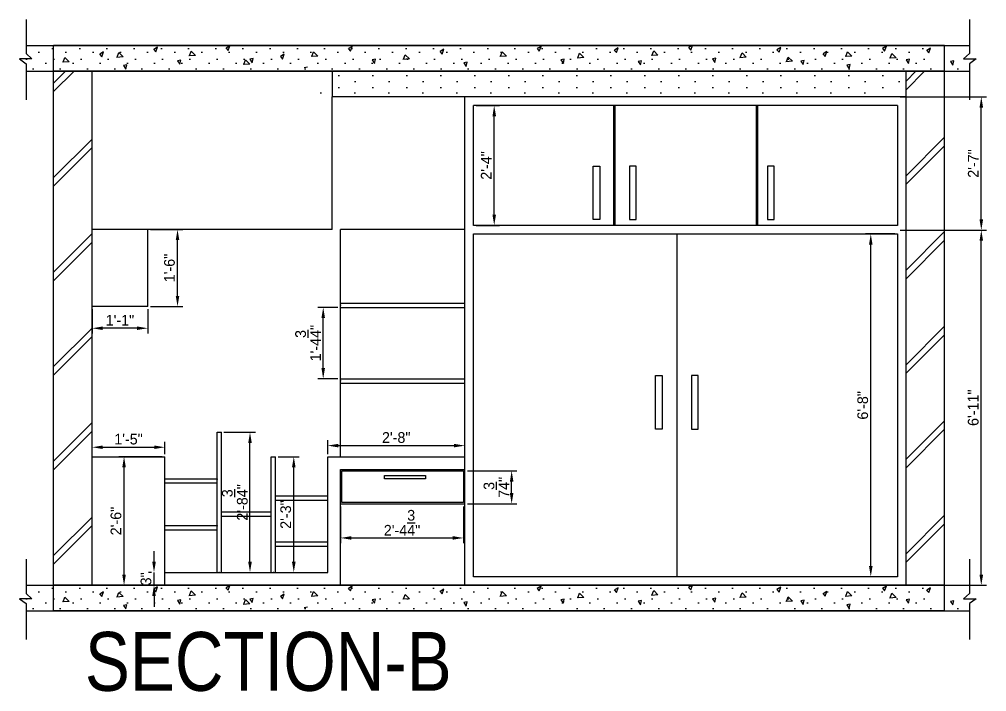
# Model space of a CAD drawing. Header units: millimetres. Extents: x 2862 to 4438, y 133 to 1198.
# Drawn here: x 3413.5 to 3639.3, y 539.7 to 696.6 of the extents above; entities that cross this region are included whole.
import ezdxf

# ---------------------------------------------------------------- set-up
doc = ezdxf.new("R2010")
doc.units = ezdxf.units.MM
doc.layers.add('TXT', color=7, linetype='Continuous', lineweight=25)
doc.styles.add('stylus BT', font='swissc.ttf')
doc.dimstyles.new('ISO-25', dxfattribs={"dimtxt": 2.5, "dimasz": 2.5, "dimexe": 1.25, "dimexo": 0.625, "dimtad": 1, "dimlunit": 4, "dimtxsty": 'Standard', "dimcen": 2.5, "dimadec": 0, "dimazin": 0, "dimtfac": 1, "dimtmove": 0, "dimatfit": 3, "dimfxl": 1, "dimarcsym": 0})
pattern_1 = [(0, (1105.3414, 329.4964), (3.175, 6.35), [0, -6.35])]
pattern_2 = [(0, (1095.606, 330.833), (3.175, 6.35), [0, -6.35])]
pattern_3 = [(0, (1097.48, 331.768), (3.175, 6.35), [0, -6.35])]
pattern_4 = [(0, (1093.967, 333.372), (3.175, 6.35), [0, -6.35])]
pattern_5 = [(0, (1097.1786, 334.2406), (3.175, 6.35), [0, -6.35])]
pattern_6 = [(0, (1105.3414, 203.4964), (3.175, 6.35), [0, -6.35])]
pattern_7 = [(0, (1095.606, 204.833), (3.175, 6.35), [0, -6.35])]
pattern_8 = [(0, (1097.48, 205.768), (3.175, 6.35), [0, -6.35])]
pattern_9 = [(0, (1093.967, 207.372), (3.175, 6.35), [0, -6.35])]
pattern_10 = [(0, (1097.1786, 208.2406), (3.175, 6.35), [0, -6.35])]

# ---------------------------------------------------------------- blocks, each defined once
blk = doc.blocks.new('*D31')
at = {"color": 0, "lineweight": -2}
for p, q in [((3444.15, 647.59), (3451.71, 647.59)), ((3450.46, 632.09), (3450.46, 645.09)), ((3444.15, 629.59), (3451.71, 629.59))]:
    blk.add_line(p, q, dxfattribs=at)
at = {"color": 0}
for points in [[(3450.05, 645.09), (3450.88, 645.09), (3450.46, 647.59)], [(3450.05, 632.09), (3450.88, 632.09), (3450.46, 629.59)]]:
    blk.add_solid(points, dxfattribs=at)
at = {"layer": 'Defpoints', "color": 0}
for p in [(3443.52, 647.59), (3450.46, 647.59), (3443.52, 629.59)]:
    blk.add_point(p, dxfattribs=at)
at = {"color": 0, "insert": (3448.59, 638.59), "char_height": 2.5, "attachment_point": 5, "rotation": 90}
blk.add_mtext('1\'-6"', dxfattribs=at)
blk = doc.blocks.new('*D32')
at = {"color": 0, "lineweight": -2}
for p, q in [((3430.52, 628.96), (3430.52, 623.28)), ((3443.52, 628.96), (3443.52, 623.28)), ((3441.02, 624.53), (3433.02, 624.53))]:
    blk.add_line(p, q, dxfattribs=at)
at = {"color": 0}
for points in [[(3433.02, 624.95), (3433.02, 624.12), (3430.52, 624.53)], [(3441.02, 624.95), (3441.02, 624.12), (3443.52, 624.53)]]:
    blk.add_solid(points, dxfattribs=at)
at = {"layer": 'Defpoints', "color": 0}
for p in [(3430.52, 629.59), (3443.52, 629.59), (3430.52, 624.53)]:
    blk.add_point(p, dxfattribs=at)
at = {"color": 0, "insert": (3437.02, 626.41), "char_height": 2.5, "attachment_point": 5}
blk.add_mtext('1\'-1"', dxfattribs=at)
blk = doc.blocks.new('*D33')
at = {"color": 0, "lineweight": -2}
for p, q in [((3487.9, 629.4), (3483.22, 629.4)), ((3484.47, 615.22), (3484.47, 626.9)), ((3487.9, 612.72), (3483.22, 612.72))]:
    blk.add_line(p, q, dxfattribs=at)
at = {"color": 0}
for points in [[(3484.06, 626.9), (3484.89, 626.9), (3484.47, 629.4)], [(3484.06, 615.22), (3484.89, 615.22), (3484.47, 612.72)]]:
    blk.add_solid(points, dxfattribs=at)
at = {"layer": 'Defpoints', "color": 0}
for p in [(3484.47, 629.4), (3488.52, 629.4), (3488.52, 612.72)]:
    blk.add_point(p, dxfattribs=at)
at = {"color": 0, "insert": (3480.93, 621.06), "char_height": 2.5, "attachment_point": 5, "rotation": 90}
blk.add_mtext('1\'-4{\\H1.000000x;\\S3/4;}"', dxfattribs=at)
blk = doc.blocks.new('*D34')
at = {"color": 0, "lineweight": -2}
for p, q in [((3461.31, 600.24), (3468.63, 600.24)), ((3467.38, 570.03), (3467.38, 597.74)), ((3461.31, 567.53), (3468.63, 567.53))]:
    blk.add_line(p, q, dxfattribs=at)
at = {"color": 0}
for points in [[(3466.96, 597.74), (3467.8, 597.74), (3467.38, 600.24)], [(3466.96, 570.03), (3467.8, 570.03), (3467.38, 567.53)]]:
    blk.add_solid(points, dxfattribs=at)
at = {"layer": 'Defpoints', "color": 0}
for p in [(3460.69, 600.24), (3467.38, 600.24), (3460.69, 567.53)]:
    blk.add_point(p, dxfattribs=at)
at = {"color": 0, "insert": (3463.84, 583.88), "char_height": 2.5, "attachment_point": 5, "rotation": 90}
blk.add_mtext('2\'-8{\\H1.000000x;\\S3/4;}"', dxfattribs=at)
blk = doc.blocks.new('*D35')
at = {"color": 0, "lineweight": -2}
for p, q in [((3473.98, 594.53), (3478.85, 594.53)), ((3477.6, 570.03), (3477.6, 592.03)), ((3473.98, 567.53), (3478.85, 567.53))]:
    blk.add_line(p, q, dxfattribs=at)
at = {"color": 0}
for points in [[(3477.18, 592.03), (3478.02, 592.03), (3477.6, 594.53)], [(3477.18, 570.03), (3478.02, 570.03), (3477.6, 567.53)]]:
    blk.add_solid(points, dxfattribs=at)
at = {"layer": 'Defpoints', "color": 0}
for p in [(3473.36, 594.53), (3477.6, 594.53), (3473.36, 567.53)]:
    blk.add_point(p, dxfattribs=at)
at = {"color": 0, "insert": (3475.73, 581.03), "char_height": 2.5, "attachment_point": 5, "rotation": 90}
blk.add_mtext('2\'-3"', dxfattribs=at)
blk = doc.blocks.new('*D36')
at = {"color": 0, "lineweight": -2}
for p, q in [((3444.97, 570.03), (3444.97, 572.53)), ((3444.35, 567.53), (3443.72, 567.53)), ((3444.97, 564.53), (3444.97, 567.53)), ((3446.9, 564.53), (3443.72, 564.53)), ((3444.97, 562.03), (3444.97, 559.53))]:
    blk.add_line(p, q, dxfattribs=at)
at = {"color": 0}
for points in [[(3444.56, 570.03), (3445.39, 570.03), (3444.97, 567.53)], [(3444.56, 562.03), (3445.39, 562.03), (3444.97, 564.53)]]:
    blk.add_solid(points, dxfattribs=at)
at = {"layer": 'Defpoints', "color": 0}
for p in [(3444.97, 567.53), (3444.97, 567.53), (3447.52, 564.53)]:
    blk.add_point(p, dxfattribs=at)
at = {"color": 0, "insert": (3443.1, 566.03), "char_height": 2.5, "attachment_point": 5, "rotation": 90}
blk.add_mtext('3"', dxfattribs=at)
blk = doc.blocks.new('*D37')
at = {"color": 0, "lineweight": -2}
for p, q in [((3446.9, 594.53), (3436.73, 594.53)), ((3437.98, 567.03), (3437.98, 592.03)), ((3446.9, 564.53), (3436.73, 564.53))]:
    blk.add_line(p, q, dxfattribs=at)
at = {"color": 0}
for points in [[(3437.56, 592.03), (3438.4, 592.03), (3437.98, 594.53)], [(3437.56, 567.03), (3438.4, 567.03), (3437.98, 564.53)]]:
    blk.add_solid(points, dxfattribs=at)
at = {"layer": 'Defpoints', "color": 0}
for p in [(3437.98, 594.53), (3447.52, 594.53), (3447.52, 564.53)]:
    blk.add_point(p, dxfattribs=at)
at = {"color": 0, "insert": (3436.1, 579.53), "char_height": 2.5, "attachment_point": 5, "rotation": 90}
blk.add_mtext('2\'-6"', dxfattribs=at)
blk = doc.blocks.new('*D38')
at = {"color": 0, "lineweight": -2}
for p, q in [((3430.52, 595.16), (3430.52, 598)), ((3433.02, 596.75), (3445.02, 596.75)), ((3447.52, 595.16), (3447.52, 598))]:
    blk.add_line(p, q, dxfattribs=at)
at = {"color": 0}
for points in [[(3433.02, 597.17), (3433.02, 596.34), (3430.52, 596.75)], [(3445.02, 597.17), (3445.02, 596.34), (3447.52, 596.75)]]:
    blk.add_solid(points, dxfattribs=at)
at = {"layer": 'Defpoints', "color": 0}
for p in [(3447.52, 596.75), (3430.52, 594.53), (3447.52, 594.53)]:
    blk.add_point(p, dxfattribs=at)
at = {"color": 0, "insert": (3439.02, 598.63), "char_height": 2.5, "attachment_point": 5}
blk.add_mtext('1\'-5"', dxfattribs=at)
blk = doc.blocks.new('*D39')
at = {"color": 0, "lineweight": -2}
for p, q in [((3485.52, 595.16), (3485.52, 598.38)), ((3488.02, 597.13), (3515.02, 597.13)), ((3517.52, 595.16), (3517.52, 598.38))]:
    blk.add_line(p, q, dxfattribs=at)
at = {"color": 0}
for points in [[(3488.02, 597.55), (3488.02, 596.72), (3485.52, 597.13)], [(3515.02, 597.55), (3515.02, 596.72), (3517.52, 597.13)]]:
    blk.add_solid(points, dxfattribs=at)
at = {"layer": 'Defpoints', "color": 0}
for p in [(3517.52, 597.13), (3485.52, 594.53), (3517.52, 594.53)]:
    blk.add_point(p, dxfattribs=at)
at = {"color": 0, "insert": (3501.52, 599.01), "char_height": 2.5, "attachment_point": 5}
blk.add_mtext('2\'-8"', dxfattribs=at)
blk = doc.blocks.new('*D40')
at = {"color": 0, "lineweight": -2}
for p, q in [((3488.52, 582.92), (3488.52, 574.33)), ((3517.22, 582.92), (3517.22, 574.33)), ((3491.02, 575.58), (3514.72, 575.58))]:
    blk.add_line(p, q, dxfattribs=at)
at = {"color": 0}
for points in [[(3491.02, 576), (3491.02, 575.17), (3488.52, 575.58)], [(3514.72, 576), (3514.72, 575.17), (3517.22, 575.58)]]:
    blk.add_solid(points, dxfattribs=at)
at = {"layer": 'Defpoints', "color": 0}
for p in [(3488.52, 583.54), (3517.22, 583.54), (3517.22, 575.58)]:
    blk.add_point(p, dxfattribs=at)
at = {"color": 0, "insert": (3502.87, 579.12), "char_height": 2.5, "attachment_point": 5}
blk.add_mtext('2\'-4{\\H1.000000x;\\S3/4;}"', dxfattribs=at)
blk = doc.blocks.new('*D41')
at = {"color": 0, "lineweight": -2}
for p, q in [((3518.15, 591.24), (3529.71, 591.24)), ((3528.46, 586.04), (3528.46, 588.74)), ((3518.15, 583.54), (3529.71, 583.54))]:
    blk.add_line(p, q, dxfattribs=at)
at = {"color": 0}
for points in [[(3528.05, 588.74), (3528.88, 588.74), (3528.46, 591.24)], [(3528.05, 586.04), (3528.88, 586.04), (3528.46, 583.54)]]:
    blk.add_solid(points, dxfattribs=at)
at = {"layer": 'Defpoints', "color": 0}
for p in [(3517.52, 591.24), (3528.46, 591.24), (3517.52, 583.54)]:
    blk.add_point(p, dxfattribs=at)
at = {"color": 0, "insert": (3524.92, 587.39), "char_height": 2.5, "attachment_point": 5, "rotation": 90}
blk.add_mtext('7{\\H1.000000x;\\S3/4;}"', dxfattribs=at)
blk = doc.blocks.new('*D42')
at = {"color": 0, "lineweight": -2}
for p, q in [((3621.15, 647.44), (3639.35, 647.44)), ((3638.1, 567.03), (3638.1, 644.94)), ((3621.15, 564.53), (3639.35, 564.53))]:
    blk.add_line(p, q, dxfattribs=at)
at = {"color": 0}
for points in [[(3637.68, 644.94), (3638.52, 644.94), (3638.1, 647.44)], [(3637.68, 567.03), (3638.52, 567.03), (3638.1, 564.53)]]:
    blk.add_solid(points, dxfattribs=at)
at = {"layer": 'Defpoints', "color": 0}
for p in [(3620.52, 647.44), (3638.1, 647.44), (3620.52, 564.53)]:
    blk.add_point(p, dxfattribs=at)
at = {"color": 0, "insert": (3636.22, 605.98), "char_height": 2.5, "attachment_point": 5, "rotation": 90}
blk.add_mtext('6\'-11"', dxfattribs=at)
blk = doc.blocks.new('*D43')
at = {"color": 0, "lineweight": -2}
for p, q in [((3619.15, 678.53), (3639.35, 678.53)), ((3638.1, 649.94), (3638.1, 676.03)), ((3619.15, 647.44), (3639.35, 647.44))]:
    blk.add_line(p, q, dxfattribs=at)
at = {"color": 0}
for points in [[(3637.68, 676.03), (3638.52, 676.03), (3638.1, 678.53)], [(3637.68, 649.94), (3638.52, 649.94), (3638.1, 647.44)]]:
    blk.add_solid(points, dxfattribs=at)
at = {"layer": 'Defpoints', "color": 0}
for p in [(3618.52, 678.53), (3638.1, 678.53), (3618.52, 647.44)]:
    blk.add_point(p, dxfattribs=at)
at = {"color": 0, "insert": (3636.22, 662.98), "char_height": 2.5, "attachment_point": 5, "rotation": 90}
blk.add_mtext('2\'-7"', dxfattribs=at)
blk = doc.blocks.new('*D44')
at = {"color": 0, "lineweight": -2}
for p, q in [((3520.15, 676.53), (3525.64, 676.53)), ((3524.39, 651.03), (3524.39, 674.03)), ((3520.15, 648.53), (3525.64, 648.53))]:
    blk.add_line(p, q, dxfattribs=at)
at = {"color": 0}
for points in [[(3523.98, 674.03), (3524.81, 674.03), (3524.39, 676.53)], [(3523.98, 651.03), (3524.81, 651.03), (3524.39, 648.53)]]:
    blk.add_solid(points, dxfattribs=at)
at = {"layer": 'Defpoints', "color": 0}
for p in [(3519.52, 676.53), (3524.39, 676.53), (3519.52, 648.53)]:
    blk.add_point(p, dxfattribs=at)
at = {"color": 0, "insert": (3522.52, 662.53), "char_height": 2.5, "attachment_point": 5, "rotation": 90}
blk.add_mtext('2\'-4"', dxfattribs=at)
blk = doc.blocks.new('*D45')
at = {"color": 0, "lineweight": -2}
for p, q in [((3617.9, 646.53), (3611.05, 646.53)), ((3612.3, 569.03), (3612.3, 644.03)), ((3617.9, 566.53), (3611.05, 566.53))]:
    blk.add_line(p, q, dxfattribs=at)
at = {"color": 0}
for points in [[(3611.88, 644.03), (3612.72, 644.03), (3612.3, 646.53)], [(3611.88, 569.03), (3612.72, 569.03), (3612.3, 566.53)]]:
    blk.add_solid(points, dxfattribs=at)
at = {"layer": 'Defpoints', "color": 0}
for p in [(3612.3, 646.53), (3618.52, 646.53), (3618.52, 566.53)]:
    blk.add_point(p, dxfattribs=at)
at = {"color": 0, "insert": (3610.43, 606.53), "char_height": 2.5, "attachment_point": 5, "rotation": 90}
blk.add_mtext('6\'-8"', dxfattribs=at)

msp = doc.modelspace()

# ---------------------------------------------------------------- hatches: boundary and pattern name
h = msp.add_hatch()
h.set_pattern_fill('DOTS', color=256, scale=4, style=0)
h.set_pattern_definition(pattern_5)
h.paths.add_polyline_path([(3415.097, 695.807), (3415.097, 689.807), (3627.177, 689.807), (3627.177, 691.519), (3628.739, 692.665), (3625.817, 692.665), (3627.177, 693.928), (3627.177, 695.807)])
h = msp.add_hatch()
h.set_pattern_fill('DOTS', color=256, scale=4, style=0)
h.set_pattern_definition(pattern_5)
h.paths.add_polyline_path([(3415.097, 695.807), (3415.097, 689.807), (3627.177, 689.807), (3627.177, 691.519), (3628.739, 692.665), (3625.817, 692.665), (3627.177, 693.928), (3627.177, 695.807)])
h = msp.add_hatch()
h.set_pattern_fill('DOTS', color=256, scale=4, style=0)
h.set_pattern_definition(pattern_3)
h.paths.add_polyline_path([(3415.097, 693.334), (3415.097, 688.653), (3416.457, 687.39), (3413.535, 687.39), (3413.611, 687.334), (3627.478, 687.334), (3627.478, 689.046), (3629.04, 690.193), (3626.118, 690.193), (3627.478, 691.455), (3627.478, 693.334)])
h = msp.add_hatch()
h.set_pattern_fill('DOTS', color=256, scale=4, style=0)
h.set_pattern_definition(pattern_3)
h.paths.add_polyline_path([(3415.097, 693.334), (3415.097, 688.653), (3416.457, 687.39), (3413.535, 687.39), (3413.611, 687.334), (3627.478, 687.334), (3627.478, 689.046), (3629.04, 690.193), (3626.118, 690.193), (3627.478, 691.455), (3627.478, 693.334)])
h = msp.add_hatch()
h.set_pattern_fill('DOTS', color=256, scale=4, style=0)
h.set_pattern_definition(pattern_4)
h.paths.add_polyline_path([(3415.097, 694.938), (3415.097, 688.938), (3623.965, 688.938), (3623.965, 690.65), (3625.528, 691.797), (3622.605, 691.797), (3623.965, 693.059), (3623.965, 694.938)])
h = msp.add_hatch()
h.set_pattern_fill('DOTS', color=256, scale=4, style=0)
h.set_pattern_definition(pattern_4)
h.paths.add_polyline_path([(3415.097, 694.938), (3415.097, 688.938), (3623.965, 688.938), (3623.965, 690.65), (3625.528, 691.797), (3622.605, 691.797), (3623.965, 693.059), (3623.965, 694.938)])
h = msp.add_hatch()
h.set_pattern_fill('DOTS', color=256, scale=4, style=0)
h.set_pattern_definition(pattern_2)
h.paths.add_polyline_path([(3415.097, 692.399), (3415.097, 688.653), (3416.457, 687.39), (3413.535, 687.39), (3414.886, 686.399), (3625.605, 686.399), (3625.605, 688.111), (3627.167, 689.257), (3624.245, 689.257), (3625.605, 690.52), (3625.605, 692.399)])
h = msp.add_hatch()
h.set_pattern_fill('DOTS', color=256, scale=4, style=0)
h.set_pattern_definition(pattern_2)
h.paths.add_polyline_path([(3415.097, 692.399), (3415.097, 688.653), (3416.457, 687.39), (3413.535, 687.39), (3414.886, 686.399), (3625.605, 686.399), (3625.605, 688.111), (3627.167, 689.257), (3624.245, 689.257), (3625.605, 690.52), (3625.605, 692.399)])
h = msp.add_hatch()
h.set_pattern_fill('DOTS', color=256, scale=4, style=0)
h.set_pattern_definition(pattern_1)
h.paths.add_polyline_path([(3635.34, 685.063), (3635.34, 686.774), (3636.902, 687.921), (3633.98, 687.921), (3635.34, 689.183), (3635.34, 691.063), (3415.097, 691.063), (3415.097, 689.183), (3416.457, 687.921), (3413.535, 687.921), (3415.097, 686.774), (3415.097, 685.063)])
h = msp.add_hatch()
h.set_pattern_fill('DOTS', color=256, scale=4, style=0)
h.set_pattern_definition(pattern_1)
h.paths.add_polyline_path([(3635.34, 685.063), (3635.34, 686.774), (3636.902, 687.921), (3633.98, 687.921), (3635.34, 689.183), (3635.34, 691.063), (3415.097, 691.063), (3415.097, 689.183), (3416.457, 687.921), (3413.535, 687.921), (3415.097, 686.774), (3415.097, 685.063)])
h = msp.add_hatch()
h.set_pattern_fill('JIS_LC_8A', color=256, scale=2, style=0)
h.set_pattern_definition([(45, (511.53, 0), (-11.030866, 11.030866), []), (45, (513.53, 0), (-11.030866, 11.030866), [])])
h.paths.add_polyline_path([(3430.523, 684.532), (3421.523, 684.532), (3421.523, 564.532), (3430.523, 564.532)])
h.paths.add_polyline_path([(3629.523, 684.532), (3620.523, 684.532), (3620.523, 564.532), (3629.523, 564.532)])
h = msp.add_hatch()
h.set_pattern_fill('DOTS', color=256, scale=5, style=0)
h.set_pattern_definition([(0, (511.53, 0.873), (3.96875, 7.9375), [0, -7.9375])])
h.paths.add_polyline_path([(3620.523, 685.405), (3486.523, 685.405), (3486.523, 679.405), (3517.523, 679.405), (3620.523, 679.405)])
h = msp.add_hatch()
h.set_pattern_fill('DOTS', color=256, scale=5, style=0)
h.set_pattern_definition([(0, (511.53, -1.941), (3.96875, 7.9375), [0, -7.9375])])
h.paths.add_polyline_path([(3620.523, 682.591), (3486.523, 682.591), (3486.523, 676.591), (3517.523, 676.591), (3620.523, 676.591)])
h = msp.add_hatch()
h.set_pattern_fill('DOTS', color=256, scale=5, style=0)
h.set_pattern_definition([(0, (515.355, -0.534), (3.96875, 7.9375), [0, -7.9375])])
h.paths.add_polyline_path([(3624.348, 683.998), (3490.348, 683.998), (3490.348, 677.998), (3521.348, 677.998), (3624.348, 677.998)])
h = msp.add_hatch()
h.set_pattern_fill('DOTS', color=256, scale=5, style=0)
h.set_pattern_definition([(0, (507.3575, -3.147), (3.96875, 7.9375), [0, -7.9375])])
h.paths.add_polyline_path([(3616.351, 681.385), (3482.351, 681.385), (3482.351, 675.385), (3513.351, 675.385), (3616.351, 675.385)])
h = msp.add_hatch()
h.set_pattern_fill('DOTS', color=256, scale=4, style=0)
h.set_pattern_definition(pattern_10)
h.paths.add_polyline_path([(3415.097, 569.807), (3415.097, 563.807), (3627.177, 563.807), (3627.177, 565.519), (3628.739, 566.665), (3625.817, 566.665), (3627.177, 567.928), (3627.177, 569.807)])
h = msp.add_hatch()
h.set_pattern_fill('DOTS', color=256, scale=4, style=0)
h.set_pattern_definition(pattern_10)
h.paths.add_polyline_path([(3415.097, 569.807), (3415.097, 563.807), (3627.177, 563.807), (3627.177, 565.519), (3628.739, 566.665), (3625.817, 566.665), (3627.177, 567.928), (3627.177, 569.807)])
h = msp.add_hatch()
h.set_pattern_fill('DOTS', color=256, scale=4, style=0)
h.set_pattern_definition(pattern_8)
h.paths.add_polyline_path([(3415.097, 567.334), (3415.097, 562.653), (3416.457, 561.39), (3413.535, 561.39), (3413.611, 561.334), (3627.478, 561.334), (3627.478, 563.046), (3629.04, 564.193), (3626.118, 564.193), (3627.478, 565.455), (3627.478, 567.334)])
h = msp.add_hatch()
h.set_pattern_fill('DOTS', color=256, scale=4, style=0)
h.set_pattern_definition(pattern_8)
h.paths.add_polyline_path([(3415.097, 567.334), (3415.097, 562.653), (3416.457, 561.39), (3413.535, 561.39), (3413.611, 561.334), (3627.478, 561.334), (3627.478, 563.046), (3629.04, 564.193), (3626.118, 564.193), (3627.478, 565.455), (3627.478, 567.334)])
h = msp.add_hatch()
h.set_pattern_fill('DOTS', color=256, scale=4, style=0)
h.set_pattern_definition(pattern_9)
h.paths.add_polyline_path([(3415.097, 568.938), (3415.097, 562.938), (3623.965, 562.938), (3623.965, 564.65), (3625.528, 565.797), (3622.605, 565.797), (3623.965, 567.059), (3623.965, 568.938)])
h = msp.add_hatch()
h.set_pattern_fill('DOTS', color=256, scale=4, style=0)
h.set_pattern_definition(pattern_9)
h.paths.add_polyline_path([(3415.097, 568.938), (3415.097, 562.938), (3623.965, 562.938), (3623.965, 564.65), (3625.528, 565.797), (3622.605, 565.797), (3623.965, 567.059), (3623.965, 568.938)])
h = msp.add_hatch()
h.set_pattern_fill('DOTS', color=256, scale=4, style=0)
h.set_pattern_definition(pattern_7)
h.paths.add_polyline_path([(3415.097, 566.399), (3415.097, 562.653), (3416.457, 561.39), (3413.535, 561.39), (3414.886, 560.399), (3625.605, 560.399), (3625.605, 562.111), (3627.167, 563.257), (3624.245, 563.257), (3625.605, 564.52), (3625.605, 566.399)])
h = msp.add_hatch()
h.set_pattern_fill('DOTS', color=256, scale=4, style=0)
h.set_pattern_definition(pattern_7)
h.paths.add_polyline_path([(3415.097, 566.399), (3415.097, 562.653), (3416.457, 561.39), (3413.535, 561.39), (3414.886, 560.399), (3625.605, 560.399), (3625.605, 562.111), (3627.167, 563.257), (3624.245, 563.257), (3625.605, 564.52), (3625.605, 566.399)])
h = msp.add_hatch()
h.set_pattern_fill('DOTS', color=256, scale=4, style=0)
h.set_pattern_definition(pattern_6)
h.paths.add_polyline_path([(3635.34, 559.063), (3635.34, 560.774), (3636.902, 561.921), (3633.98, 561.921), (3635.34, 563.183), (3635.34, 565.063), (3415.097, 565.063), (3415.097, 563.183), (3416.457, 561.921), (3413.535, 561.921), (3415.097, 560.774), (3415.097, 559.063)])
h = msp.add_hatch()
h.set_pattern_fill('DOTS', color=256, scale=4, style=0)
h.set_pattern_definition(pattern_6)
h.paths.add_polyline_path([(3635.34, 559.063), (3635.34, 560.774), (3636.902, 561.921), (3633.98, 561.921), (3635.34, 563.183), (3635.34, 565.063), (3415.097, 565.063), (3415.097, 563.183), (3416.457, 561.921), (3413.535, 561.921), (3415.097, 560.774), (3415.097, 559.063)])

# ---------------------------------------------------------------- linework, layer by layer
for p, q in [((3415.097, 696.631), (3415.097, 688.653)), ((3415.097, 696.631), (3415.097, 688.653)), ((3635.34, 696.631), (3635.34, 688.653)), ((3635.34, 696.631), (3635.34, 688.653)), ((3415.097, 690.532), (3635.34, 690.532)), ((3415.097, 690.532), (3635.34, 690.532)), ((3421.523, 558.532), (3421.523, 690.532)), ((3629.523, 690.532), (3421.523, 690.532)), ((3421.523, 690.532), (3629.523, 690.532)), ((3433.214, 689.015), (3432.306, 688.484)), ((3433.214, 689.015), (3432.306, 688.484)), ((3432.793, 687.909), (3433.214, 689.015)), ((3432.793, 687.909), (3433.214, 689.015)), ((3436.343, 687.802), (3436.744, 688.883)), ((3436.343, 687.802), (3436.744, 688.883)), ((3436.744, 688.883), (3437.746, 687.882)), ((3436.744, 688.883), (3437.746, 687.882)), ((3444.883, 689.637), (3445.392, 689.04)), ((3444.883, 689.637), (3445.392, 689.04)), ((3445.813, 690.145), (3444.905, 689.615)), ((3445.813, 690.145), (3444.905, 689.615)), ((3445.392, 689.04), (3445.813, 690.145)), ((3445.392, 689.04), (3445.813, 690.145)), ((3453.235, 688.125), (3453.636, 689.207)), ((3453.235, 688.125), (3453.636, 689.207)), ((3453.636, 689.207), (3454.639, 688.206)), ((3453.636, 689.207), (3454.639, 688.206)), ((3461.775, 689.96), (3462.285, 689.363)), ((3461.775, 689.96), (3462.285, 689.363)), ((3462.705, 690.469), (3461.797, 689.938)), ((3462.705, 690.469), (3461.797, 689.938)), ((3462.285, 689.363), (3462.705, 690.469)), ((3462.285, 689.363), (3462.705, 690.469)), ((3481.794, 687.979), (3482.195, 689.06)), ((3481.794, 687.979), (3482.195, 689.06)), ((3482.195, 689.06), (3483.197, 688.059)), ((3482.195, 689.06), (3483.197, 688.059)), ((3490.334, 689.814), (3490.843, 689.217)), ((3490.334, 689.814), (3490.843, 689.217)), ((3491.264, 690.322), (3490.356, 689.792)), ((3491.264, 690.322), (3490.356, 689.792)), ((3490.843, 689.217), (3491.264, 690.322)), ((3490.843, 689.217), (3491.264, 690.322)), ((3511.729, 689.134), (3512.238, 688.537)), ((3511.729, 689.134), (3512.238, 688.537)), ((3512.659, 689.643), (3511.751, 689.112)), ((3512.659, 689.643), (3511.751, 689.112)), ((3512.238, 688.537), (3512.659, 689.643)), ((3512.238, 688.537), (3512.659, 689.643)), ((3525.848, 687.978), (3526.249, 689.059)), ((3525.848, 687.978), (3526.249, 689.059)), ((3526.249, 689.059), (3527.252, 688.058)), ((3526.249, 689.059), (3527.252, 688.058)), ((3534.388, 689.813), (3534.898, 689.215)), ((3534.388, 689.813), (3534.898, 689.215)), ((3535.318, 690.321), (3534.41, 689.79)), ((3535.318, 690.321), (3534.41, 689.79)), ((3534.898, 689.215), (3535.318, 690.321)), ((3534.898, 689.215), (3535.318, 690.321)), ((3552.417, 689.462), (3552.926, 688.865)), ((3552.417, 689.462), (3552.926, 688.865)), ((3553.347, 689.971), (3552.439, 689.44)), ((3553.347, 689.971), (3552.439, 689.44)), ((3552.926, 688.865), (3553.347, 689.971)), ((3552.926, 688.865), (3553.347, 689.971)), ((3561.215, 688.216), (3561.616, 689.297)), ((3561.215, 688.216), (3561.616, 689.297)), ((3561.616, 689.297), (3562.619, 688.296)), ((3561.616, 689.297), (3562.619, 688.296)), ((3569.755, 690.051), (3570.264, 689.454)), ((3569.755, 690.051), (3570.264, 689.454)), ((3570.685, 690.559), (3569.777, 690.029)), ((3570.685, 690.559), (3569.777, 690.029)), ((3570.264, 689.454), (3570.685, 690.559)), ((3570.264, 689.454), (3570.685, 690.559)), ((3581.836, 687.712), (3582.237, 688.793)), ((3581.836, 687.712), (3582.237, 688.793)), ((3582.237, 688.793), (3583.239, 687.792)), ((3582.237, 688.793), (3583.239, 687.792)), ((3590.376, 689.546), (3590.885, 688.949)), ((3590.376, 689.546), (3590.885, 688.949)), ((3591.306, 690.055), (3590.398, 689.524)), ((3591.306, 690.055), (3590.398, 689.524)), ((3590.885, 688.949), (3591.306, 690.055)), ((3590.885, 688.949), (3591.306, 690.055)), ((3602.055, 689.098), (3601.148, 688.567)), ((3602.055, 689.098), (3601.148, 688.567)), ((3601.635, 687.992), (3602.055, 689.098)), ((3601.635, 687.992), (3602.055, 689.098)), ((3606.46, 687.993), (3606.861, 689.074)), ((3606.46, 687.993), (3606.861, 689.074)), ((3606.861, 689.074), (3607.863, 688.073)), ((3606.861, 689.074), (3607.863, 688.073)), ((3615, 689.827), (3615.509, 689.23)), ((3615, 689.827), (3615.509, 689.23)), ((3615.93, 690.336), (3615.022, 689.805)), ((3615.93, 690.336), (3615.022, 689.805)), ((3615.509, 689.23), (3615.93, 690.336)), ((3615.509, 689.23), (3615.93, 690.336)), ((3625.332, 689.414), (3625.841, 688.817)), ((3625.332, 689.414), (3625.841, 688.817)), ((3626.262, 689.923), (3625.354, 689.392)), ((3626.262, 689.923), (3625.354, 689.392)), ((3625.841, 688.817), (3626.262, 689.923)), ((3625.841, 688.817), (3626.262, 689.923)), ((3629.523, 558.532), (3629.523, 690.532)), ((3416.457, 687.39), (3413.535, 687.39)), ((3413.535, 687.39), (3415.097, 686.244)), ((3416.457, 687.39), (3413.535, 687.39)), ((3413.535, 687.39), (3415.097, 686.244)), ((3415.097, 688.653), (3416.457, 687.39)), ((3415.097, 688.653), (3416.457, 687.39)), ((3425.148, 686.752), (3423.624, 686.632)), ((3425.148, 686.752), (3423.624, 686.632)), ((3423.744, 686.672), (3424.145, 687.753)), ((3423.744, 686.672), (3424.145, 687.753)), ((3424.145, 687.753), (3425.148, 686.752)), ((3424.145, 687.753), (3425.148, 686.752)), ((3432.284, 688.506), (3432.793, 687.909)), ((3432.284, 688.506), (3432.793, 687.909)), ((3437.746, 687.882), (3436.222, 687.762)), ((3437.746, 687.882), (3436.222, 687.762)), ((3451.226, 687.136), (3450.456, 686.982)), ((3451.226, 687.136), (3450.456, 686.982)), ((3450.463, 686.979), (3451.025, 686.153)), ((3450.463, 686.979), (3451.025, 686.153)), ((3451.025, 686.153), (3451.226, 687.136)), ((3451.025, 686.153), (3451.226, 687.136)), ((3454.639, 688.206), (3453.115, 688.085)), ((3454.639, 688.206), (3453.115, 688.085)), ((3465.925, 686.123), (3466.326, 687.204)), ((3465.925, 686.123), (3466.326, 687.204)), ((3466.326, 687.204), (3467.328, 686.203)), ((3466.326, 687.204), (3467.328, 686.203)), ((3468.119, 687.459), (3467.349, 687.306)), ((3468.119, 687.459), (3467.349, 687.306)), ((3467.356, 687.302), (3467.918, 686.476)), ((3467.356, 687.302), (3467.918, 686.476)), ((3467.918, 686.476), (3468.119, 687.459)), ((3467.918, 686.476), (3468.119, 687.459)), ((3474.465, 687.958), (3474.974, 687.361)), ((3474.465, 687.958), (3474.974, 687.361)), ((3475.395, 688.466), (3474.487, 687.936)), ((3475.395, 688.466), (3474.487, 687.936)), ((3474.974, 687.361), (3475.395, 688.466)), ((3474.974, 687.361), (3475.395, 688.466)), ((3483.197, 688.059), (3481.674, 687.939)), ((3483.197, 688.059), (3481.674, 687.939)), ((3496.677, 687.313), (3495.907, 687.159)), ((3496.677, 687.313), (3495.907, 687.159)), ((3495.914, 687.156), (3496.476, 686.33)), ((3495.914, 687.156), (3496.476, 686.33)), ((3496.476, 686.33), (3496.677, 687.313)), ((3496.476, 686.33), (3496.677, 687.313)), ((3504.592, 687.38), (3503.069, 687.26)), ((3504.592, 687.38), (3503.069, 687.26)), ((3503.189, 687.3), (3503.59, 688.381)), ((3503.189, 687.3), (3503.59, 688.381)), ((3503.59, 688.381), (3504.592, 687.38)), ((3503.59, 688.381), (3504.592, 687.38)), ((3518.072, 686.634), (3517.302, 686.48)), ((3518.072, 686.634), (3517.302, 686.48)), ((3517.309, 686.477), (3517.871, 685.651)), ((3517.309, 686.477), (3517.871, 685.651)), ((3517.871, 685.651), (3518.072, 686.634)), ((3517.871, 685.651), (3518.072, 686.634)), ((3527.252, 688.058), (3525.728, 687.938)), ((3527.252, 688.058), (3525.728, 687.938)), ((3540.732, 687.312), (3539.962, 687.158)), ((3540.732, 687.312), (3539.962, 687.158)), ((3539.969, 687.155), (3540.531, 686.329)), ((3539.969, 687.155), (3540.531, 686.329)), ((3540.531, 686.329), (3540.732, 687.312)), ((3540.531, 686.329), (3540.732, 687.312)), ((3545.28, 687.708), (3543.757, 687.588)), ((3545.28, 687.708), (3543.757, 687.588)), ((3543.877, 687.628), (3544.278, 688.709)), ((3543.877, 687.628), (3544.278, 688.709)), ((3544.278, 688.709), (3545.28, 687.708)), ((3544.278, 688.709), (3545.28, 687.708)), ((3558.761, 686.962), (3557.99, 686.808)), ((3558.761, 686.962), (3557.99, 686.808)), ((3557.997, 686.805), (3558.56, 685.979)), ((3557.997, 686.805), (3558.56, 685.979)), ((3558.56, 685.979), (3558.761, 686.962)), ((3558.56, 685.979), (3558.761, 686.962)), ((3562.619, 688.296), (3561.095, 688.176)), ((3562.619, 688.296), (3561.095, 688.176)), ((3576.099, 687.55), (3575.329, 687.396)), ((3576.099, 687.55), (3575.329, 687.396)), ((3575.335, 687.393), (3575.898, 686.567)), ((3575.335, 687.393), (3575.898, 686.567)), ((3575.898, 686.567), (3576.099, 687.55)), ((3575.898, 686.567), (3576.099, 687.55)), ((3583.239, 687.792), (3581.716, 687.672)), ((3583.239, 687.792), (3581.716, 687.672)), ((3593.989, 686.835), (3592.465, 686.714)), ((3593.989, 686.835), (3592.465, 686.714)), ((3592.586, 686.754), (3592.986, 687.836)), ((3592.586, 686.754), (3592.986, 687.836)), ((3592.986, 687.836), (3593.989, 686.835)), ((3592.986, 687.836), (3593.989, 686.835)), ((3596.72, 687.046), (3595.949, 686.892)), ((3596.72, 687.046), (3595.949, 686.892)), ((3595.956, 686.889), (3596.519, 686.063)), ((3595.956, 686.889), (3596.519, 686.063)), ((3596.519, 686.063), (3596.72, 687.046)), ((3596.519, 686.063), (3596.72, 687.046)), ((3601.125, 688.589), (3601.635, 687.992)), ((3601.125, 688.589), (3601.635, 687.992)), ((3607.863, 688.073), (3606.34, 687.953)), ((3607.863, 688.073), (3606.34, 687.953)), ((3618.195, 687.66), (3616.672, 687.54)), ((3618.195, 687.66), (3616.672, 687.54)), ((3616.792, 687.58), (3617.193, 688.661)), ((3616.792, 687.58), (3617.193, 688.661)), ((3617.193, 688.661), (3618.195, 687.66)), ((3617.193, 688.661), (3618.195, 687.66)), ((3621.343, 687.327), (3620.573, 687.173)), ((3621.343, 687.327), (3620.573, 687.173)), ((3620.58, 687.169), (3621.142, 686.343)), ((3620.58, 687.169), (3621.142, 686.343)), ((3621.142, 686.343), (3621.343, 687.327)), ((3621.142, 686.343), (3621.343, 687.327)), ((3631.675, 686.914), (3630.905, 686.76)), ((3631.675, 686.914), (3630.905, 686.76)), ((3630.912, 686.757), (3631.474, 685.931)), ((3630.912, 686.757), (3631.474, 685.931)), ((3631.474, 685.931), (3631.675, 686.914)), ((3631.474, 685.931), (3631.675, 686.914)), ((3635.34, 688.653), (3633.98, 687.39)), ((3635.34, 688.653), (3633.98, 687.39)), ((3633.98, 687.39), (3636.902, 687.39)), ((3633.98, 687.39), (3636.902, 687.39)), ((3636.902, 687.39), (3635.34, 686.244)), ((3636.902, 687.39), (3635.34, 686.244)), ((3415.097, 686.244), (3415.097, 677.862)), ((3415.097, 686.244), (3415.097, 677.862)), ((3415.097, 684.532), (3635.34, 684.532)), ((3629.523, 684.532), (3421.523, 684.532)), ((3430.523, 564.532), (3430.523, 684.532)), ((3438.628, 686.006), (3437.858, 685.852)), ((3438.628, 686.006), (3437.858, 685.852)), ((3437.864, 685.849), (3438.427, 685.023)), ((3437.864, 685.849), (3438.427, 685.023)), ((3438.427, 685.023), (3438.628, 686.006)), ((3438.427, 685.023), (3438.628, 686.006)), ((3467.328, 686.203), (3465.805, 686.083)), ((3467.328, 686.203), (3465.805, 686.083)), ((3480.809, 685.457), (3480.038, 685.303)), ((3480.809, 685.457), (3480.038, 685.303)), ((3486.523, 684.532), (3486.523, 678.532)), ((3607.469, 686.088), (3606.699, 685.935)), ((3607.469, 686.088), (3606.699, 685.935)), ((3606.706, 685.931), (3607.268, 685.105)), ((3606.706, 685.931), (3607.268, 685.105)), ((3607.268, 685.105), (3607.469, 686.088)), ((3607.268, 685.105), (3607.469, 686.088)), ((3620.523, 564.532), (3620.523, 684.532)), ((3635.34, 686.244), (3635.34, 677.862)), ((3635.34, 686.244), (3635.34, 677.862)), ((3517.523, 678.532), (3486.523, 678.532)), ((3486.523, 647.588), (3486.523, 678.532)), ((3517.523, 564.532), (3517.523, 678.532)), ((3620.523, 678.532), (3517.523, 678.532)), ((3618.523, 676.532), (3519.523, 676.532)), ((3552.223, 676.532), (3552.223, 648.532)), ((3552.523, 676.532), (3552.523, 648.532)), ((3585.523, 676.532), (3585.523, 648.532)), ((3585.823, 676.532), (3585.823, 648.532)), ((3486.523, 647.588), (3430.523, 647.588)), ((3443.523, 629.588), (3443.523, 647.588)), ((3488.523, 594.532), (3488.523, 647.588)), ((3517.523, 647.588), (3488.523, 647.588)), ((3567.023, 646.532), (3567.023, 566.532)), ((3488.523, 630.403), (3517.523, 630.403)), ((3443.523, 629.588), (3430.523, 629.588)), ((3488.523, 629.403), (3517.523, 629.403)), ((3488.523, 612.718), (3517.523, 612.718)), ((3488.523, 611.718), (3517.523, 611.718)), ((3459.69, 600.236), (3460.69, 600.236)), ((3459.69, 567.532), (3459.69, 600.236)), ((3460.69, 567.532), (3460.69, 600.236)), ((3430.523, 594.532), (3447.523, 594.532)), ((3447.523, 564.532), (3447.523, 594.532)), ((3472.356, 594.532), (3473.356, 594.532)), ((3472.356, 567.532), (3472.356, 594.532)), ((3472.356, 567.532), (3472.356, 594.532)), ((3473.356, 567.532), (3473.356, 594.532)), ((3485.523, 567.532), (3485.523, 594.532)), ((3485.523, 594.532), (3517.523, 594.532)), ((3488.523, 564.532), (3488.523, 591.545)), ((3488.523, 591.545), (3517.523, 591.545)), ((3459.69, 589.335), (3447.523, 589.335)), ((3459.69, 588.335), (3447.523, 588.335)), ((3485.523, 585.335), (3473.356, 585.335)), ((3485.523, 584.335), (3473.356, 584.335)), ((3488.523, 583.545), (3517.523, 583.545)), ((3472.356, 581.62), (3460.69, 581.62)), ((3472.356, 580.62), (3460.69, 580.62)), ((3459.69, 578.433), (3447.523, 578.433)), ((3459.69, 577.433), (3447.523, 577.433)), ((3485.523, 574.585), (3473.356, 574.585)), ((3485.523, 573.585), (3473.356, 573.585)), ((3415.097, 570.631), (3415.097, 562.653)), ((3415.097, 570.631), (3415.097, 562.653)), ((3635.34, 570.631), (3635.34, 562.653)), ((3635.34, 570.631), (3635.34, 562.653)), ((3447.523, 567.532), (3485.523, 567.532)), ((3570.685, 564.559), (3569.777, 564.029)), ((3570.685, 564.559), (3569.777, 564.029)), ((3570.264, 563.454), (3570.685, 564.559)), ((3570.264, 563.454), (3570.685, 564.559)), ((3415.097, 564.532), (3635.34, 564.532)), ((3415.097, 564.532), (3635.34, 564.532)), ((3415.097, 562.653), (3416.457, 561.39)), ((3415.097, 562.653), (3416.457, 561.39)), ((3629.523, 564.532), (3421.523, 564.532)), ((3421.523, 564.532), (3629.523, 564.532)), ((3432.284, 562.506), (3432.793, 561.909)), ((3432.284, 562.506), (3432.793, 561.909)), ((3433.214, 563.015), (3432.306, 562.484)), ((3433.214, 563.015), (3432.306, 562.484)), ((3432.793, 561.909), (3433.214, 563.015)), ((3432.793, 561.909), (3433.214, 563.015)), ((3436.343, 561.802), (3436.744, 562.883)), ((3436.343, 561.802), (3436.744, 562.883)), ((3436.744, 562.883), (3437.746, 561.882)), ((3436.744, 562.883), (3437.746, 561.882)), ((3444.883, 563.637), (3445.392, 563.04)), ((3444.883, 563.637), (3445.392, 563.04)), ((3445.813, 564.145), (3444.905, 563.615)), ((3445.813, 564.145), (3444.905, 563.615)), ((3445.392, 563.04), (3445.813, 564.145)), ((3445.392, 563.04), (3445.813, 564.145)), ((3447.523, 564.532), (3488.523, 564.532)), ((3453.235, 562.125), (3453.636, 563.207)), ((3453.235, 562.125), (3453.636, 563.207)), ((3453.636, 563.207), (3454.639, 562.206)), ((3453.636, 563.207), (3454.639, 562.206)), ((3461.775, 563.96), (3462.285, 563.363)), ((3461.775, 563.96), (3462.285, 563.363)), ((3462.705, 564.469), (3461.797, 563.938)), ((3462.705, 564.469), (3461.797, 563.938)), ((3462.285, 563.363), (3462.705, 564.469)), ((3462.285, 563.363), (3462.705, 564.469)), ((3475.395, 562.466), (3474.487, 561.936)), ((3475.395, 562.466), (3474.487, 561.936)), ((3474.974, 561.361), (3475.395, 562.466)), ((3474.974, 561.361), (3475.395, 562.466)), ((3481.794, 561.979), (3482.195, 563.06)), ((3481.794, 561.979), (3482.195, 563.06)), ((3482.195, 563.06), (3483.197, 562.059)), ((3482.195, 563.06), (3483.197, 562.059)), ((3490.334, 563.814), (3490.843, 563.217)), ((3490.334, 563.814), (3490.843, 563.217)), ((3491.264, 564.322), (3490.356, 563.792)), ((3491.264, 564.322), (3490.356, 563.792)), ((3490.843, 563.217), (3491.264, 564.322)), ((3490.843, 563.217), (3491.264, 564.322)), ((3503.189, 561.3), (3503.59, 562.381)), ((3503.189, 561.3), (3503.59, 562.381)), ((3503.59, 562.381), (3504.592, 561.38)), ((3503.59, 562.381), (3504.592, 561.38)), ((3511.729, 563.134), (3512.238, 562.537)), ((3511.729, 563.134), (3512.238, 562.537)), ((3512.659, 563.643), (3511.751, 563.112)), ((3512.659, 563.643), (3511.751, 563.112)), ((3512.238, 562.537), (3512.659, 563.643)), ((3512.238, 562.537), (3512.659, 563.643)), ((3525.848, 561.978), (3526.249, 563.059)), ((3525.848, 561.978), (3526.249, 563.059)), ((3526.249, 563.059), (3527.252, 562.058)), ((3526.249, 563.059), (3527.252, 562.058)), ((3534.388, 563.813), (3534.898, 563.215)), ((3534.388, 563.813), (3534.898, 563.215)), ((3535.318, 564.321), (3534.41, 563.79)), ((3535.318, 564.321), (3534.41, 563.79)), ((3534.898, 563.215), (3535.318, 564.321)), ((3534.898, 563.215), (3535.318, 564.321)), ((3543.877, 561.628), (3544.278, 562.709)), ((3543.877, 561.628), (3544.278, 562.709)), ((3544.278, 562.709), (3545.28, 561.708)), ((3544.278, 562.709), (3545.28, 561.708)), ((3552.417, 563.462), (3552.926, 562.865)), ((3552.417, 563.462), (3552.926, 562.865)), ((3553.347, 563.971), (3552.439, 563.44)), ((3553.347, 563.971), (3552.439, 563.44)), ((3552.926, 562.865), (3553.347, 563.971)), ((3552.926, 562.865), (3553.347, 563.971)), ((3562.619, 562.296), (3561.095, 562.176)), ((3562.619, 562.296), (3561.095, 562.176)), ((3561.215, 562.216), (3561.616, 563.297)), ((3561.215, 562.216), (3561.616, 563.297)), ((3561.616, 563.297), (3562.619, 562.296)), ((3561.616, 563.297), (3562.619, 562.296)), ((3569.755, 564.051), (3570.264, 563.454)), ((3569.755, 564.051), (3570.264, 563.454)), ((3581.836, 561.712), (3582.237, 562.793)), ((3581.836, 561.712), (3582.237, 562.793)), ((3582.237, 562.793), (3583.239, 561.792)), ((3582.237, 562.793), (3583.239, 561.792)), ((3590.376, 563.546), (3590.885, 562.949)), ((3590.376, 563.546), (3590.885, 562.949)), ((3591.306, 564.055), (3590.398, 563.524)), ((3591.306, 564.055), (3590.398, 563.524)), ((3590.885, 562.949), (3591.306, 564.055)), ((3590.885, 562.949), (3591.306, 564.055)), ((3601.125, 562.589), (3601.635, 561.992)), ((3601.125, 562.589), (3601.635, 561.992)), ((3602.055, 563.098), (3601.148, 562.567)), ((3602.055, 563.098), (3601.148, 562.567)), ((3601.635, 561.992), (3602.055, 563.098)), ((3601.635, 561.992), (3602.055, 563.098)), ((3606.46, 561.993), (3606.861, 563.074)), ((3606.46, 561.993), (3606.861, 563.074)), ((3606.861, 563.074), (3607.863, 562.073)), ((3606.861, 563.074), (3607.863, 562.073)), ((3615, 563.827), (3615.509, 563.23)), ((3615, 563.827), (3615.509, 563.23)), ((3615.93, 564.336), (3615.022, 563.805)), ((3615.93, 564.336), (3615.022, 563.805)), ((3615.509, 563.23), (3615.93, 564.336)), ((3615.509, 563.23), (3615.93, 564.336)), ((3616.792, 561.58), (3617.193, 562.661)), ((3616.792, 561.58), (3617.193, 562.661)), ((3617.193, 562.661), (3618.195, 561.66)), ((3617.193, 562.661), (3618.195, 561.66)), ((3625.332, 563.414), (3625.841, 562.817)), ((3625.332, 563.414), (3625.841, 562.817)), ((3626.262, 563.923), (3625.354, 563.392)), ((3626.262, 563.923), (3625.354, 563.392)), ((3625.841, 562.817), (3626.262, 563.923)), ((3625.841, 562.817), (3626.262, 563.923)), ((3635.34, 562.653), (3633.98, 561.39)), ((3635.34, 562.653), (3633.98, 561.39)), ((3416.457, 561.39), (3413.535, 561.39)), ((3413.535, 561.39), (3415.097, 560.244)), ((3416.457, 561.39), (3413.535, 561.39)), ((3413.535, 561.39), (3415.097, 560.244)), ((3415.097, 560.244), (3415.097, 551.862)), ((3415.097, 560.244), (3415.097, 551.862)), ((3425.148, 560.752), (3423.624, 560.632)), ((3425.148, 560.752), (3423.624, 560.632)), ((3423.744, 560.672), (3424.145, 561.753)), ((3423.744, 560.672), (3424.145, 561.753)), ((3424.145, 561.753), (3425.148, 560.752)), ((3424.145, 561.753), (3425.148, 560.752)), ((3437.746, 561.882), (3436.222, 561.762)), ((3437.746, 561.882), (3436.222, 561.762)), ((3451.226, 561.136), (3450.456, 560.982)), ((3451.226, 561.136), (3450.456, 560.982)), ((3450.463, 560.979), (3451.025, 560.153)), ((3450.463, 560.979), (3451.025, 560.153)), ((3451.025, 560.153), (3451.226, 561.136)), ((3451.025, 560.153), (3451.226, 561.136)), ((3454.639, 562.206), (3453.115, 562.085)), ((3454.639, 562.206), (3453.115, 562.085)), ((3467.328, 560.203), (3465.805, 560.083)), ((3467.328, 560.203), (3465.805, 560.083)), ((3465.925, 560.123), (3466.326, 561.204)), ((3465.925, 560.123), (3466.326, 561.204)), ((3466.326, 561.204), (3467.328, 560.203)), ((3466.326, 561.204), (3467.328, 560.203)), ((3468.119, 561.459), (3467.349, 561.306)), ((3468.119, 561.459), (3467.349, 561.306)), ((3467.356, 561.302), (3467.918, 560.476)), ((3467.356, 561.302), (3467.918, 560.476)), ((3467.918, 560.476), (3468.119, 561.459)), ((3467.918, 560.476), (3468.119, 561.459)), ((3474.465, 561.958), (3474.974, 561.361)), ((3474.465, 561.958), (3474.974, 561.361)), ((3483.197, 562.059), (3481.674, 561.939)), ((3483.197, 562.059), (3481.674, 561.939)), ((3496.677, 561.313), (3495.907, 561.159)), ((3496.677, 561.313), (3495.907, 561.159)), ((3495.914, 561.156), (3496.476, 560.33)), ((3495.914, 561.156), (3496.476, 560.33)), ((3496.476, 560.33), (3496.677, 561.313)), ((3496.476, 560.33), (3496.677, 561.313)), ((3504.592, 561.38), (3503.069, 561.26)), ((3504.592, 561.38), (3503.069, 561.26)), ((3518.072, 560.634), (3517.302, 560.48)), ((3518.072, 560.634), (3517.302, 560.48)), ((3517.309, 560.477), (3517.871, 559.651)), ((3517.309, 560.477), (3517.871, 559.651)), ((3517.871, 559.651), (3518.072, 560.634)), ((3517.871, 559.651), (3518.072, 560.634)), ((3527.252, 562.058), (3525.728, 561.938)), ((3527.252, 562.058), (3525.728, 561.938)), ((3540.732, 561.312), (3539.962, 561.158)), ((3540.732, 561.312), (3539.962, 561.158)), ((3539.969, 561.155), (3540.531, 560.329)), ((3539.969, 561.155), (3540.531, 560.329)), ((3540.531, 560.329), (3540.732, 561.312)), ((3540.531, 560.329), (3540.732, 561.312)), ((3545.28, 561.708), (3543.757, 561.588)), ((3545.28, 561.708), (3543.757, 561.588)), ((3558.761, 560.962), (3557.99, 560.808)), ((3558.761, 560.962), (3557.99, 560.808)), ((3557.997, 560.805), (3558.56, 559.979)), ((3557.997, 560.805), (3558.56, 559.979)), ((3558.56, 559.979), (3558.761, 560.962)), ((3558.56, 559.979), (3558.761, 560.962)), ((3576.099, 561.55), (3575.329, 561.396)), ((3576.099, 561.55), (3575.329, 561.396)), ((3575.335, 561.393), (3575.898, 560.567)), ((3575.335, 561.393), (3575.898, 560.567)), ((3575.898, 560.567), (3576.099, 561.55)), ((3575.898, 560.567), (3576.099, 561.55)), ((3583.239, 561.792), (3581.716, 561.672)), ((3583.239, 561.792), (3581.716, 561.672)), ((3593.989, 560.835), (3592.465, 560.714)), ((3593.989, 560.835), (3592.465, 560.714)), ((3592.586, 560.754), (3592.986, 561.836)), ((3592.586, 560.754), (3592.986, 561.836)), ((3592.986, 561.836), (3593.989, 560.835)), ((3592.986, 561.836), (3593.989, 560.835)), ((3596.72, 561.046), (3595.949, 560.892)), ((3596.72, 561.046), (3595.949, 560.892)), ((3595.956, 560.889), (3596.519, 560.063)), ((3595.956, 560.889), (3596.519, 560.063)), ((3596.519, 560.063), (3596.72, 561.046)), ((3596.519, 560.063), (3596.72, 561.046)), ((3607.863, 562.073), (3606.34, 561.953)), ((3607.863, 562.073), (3606.34, 561.953)), ((3607.469, 560.088), (3606.699, 559.935)), ((3607.469, 560.088), (3606.699, 559.935)), ((3607.268, 559.105), (3607.469, 560.088)), ((3607.268, 559.105), (3607.469, 560.088)), ((3618.195, 561.66), (3616.672, 561.54)), ((3618.195, 561.66), (3616.672, 561.54)), ((3621.343, 561.327), (3620.573, 561.173)), ((3621.343, 561.327), (3620.573, 561.173)), ((3620.58, 561.169), (3621.142, 560.343)), ((3620.58, 561.169), (3621.142, 560.343)), ((3621.142, 560.343), (3621.343, 561.327)), ((3621.142, 560.343), (3621.343, 561.327)), ((3631.675, 560.914), (3630.905, 560.76)), ((3631.675, 560.914), (3630.905, 560.76)), ((3630.912, 560.757), (3631.474, 559.931)), ((3630.912, 560.757), (3631.474, 559.931)), ((3631.474, 559.931), (3631.675, 560.914)), ((3631.474, 559.931), (3631.675, 560.914)), ((3633.98, 561.39), (3636.902, 561.39)), ((3633.98, 561.39), (3636.902, 561.39)), ((3636.902, 561.39), (3635.34, 560.244)), ((3636.902, 561.39), (3635.34, 560.244)), ((3635.34, 560.244), (3635.34, 551.862)), ((3635.34, 560.244), (3635.34, 551.862)), ((3415.097, 558.532), (3635.34, 558.532)), ((3629.523, 558.532), (3421.523, 558.532)), ((3438.628, 560.006), (3437.858, 559.852)), ((3438.628, 560.006), (3437.858, 559.852)), ((3437.864, 559.849), (3438.427, 559.023)), ((3437.864, 559.849), (3438.427, 559.023)), ((3438.427, 559.023), (3438.628, 560.006)), ((3438.427, 559.023), (3438.628, 560.006)), ((3480.809, 559.457), (3480.038, 559.303)), ((3480.809, 559.457), (3480.038, 559.303)), ((3606.706, 559.931), (3607.268, 559.105)), ((3606.706, 559.931), (3607.268, 559.105))]:
    msp.add_line(p, q)
msp.add_lwpolyline([(3618.523, 676.532), (3618.523, 648.532), (3519.523, 648.532), (3519.523, 676.532)])
for points in [[(3547.528, 662.356), (3549.073, 662.356), (3549.073, 649.903), (3547.528, 649.903)], [(3557.519, 662.356), (3555.973, 662.356), (3555.973, 649.903), (3557.519, 649.903)], [(3589.752, 662.356), (3588.206, 662.356), (3588.206, 649.903), (3589.752, 649.903)], [(3519.523, 646.532), (3618.523, 646.532), (3618.523, 566.532), (3519.523, 566.532)], [(3562.028, 613.463), (3563.573, 613.463), (3563.573, 601.01), (3562.028, 601.01)], [(3572.019, 613.463), (3570.473, 613.463), (3570.473, 601.01), (3572.019, 601.01)], [(3488.823, 591.245), (3517.223, 591.245), (3517.223, 583.845), (3488.823, 583.845)], [(3498.762, 590.151), (3508.358, 590.151), (3508.358, 589.383), (3498.762, 589.383)]]:
    msp.add_lwpolyline(points, close=True)
for p in [(3585.523, 676.532), (3488.523, 629.903), (3488.523, 612.218), (3459.69, 589.335), (3459.69, 578.433), (3460.19, 567.532), (3472.856, 567.532)]:
    msp.add_point(p)

# ---------------------------------------------------------------- texts
at = {"layer": 'TXT', "style": 'stylus BT'}
msp.add_text('SECTION-B', height=13.7315, dxfattribs=at).set_placement((3428.846, 539.9))

# ---------------------------------------------------------------- dimensions: what is measured, and where the dimension line sits
for base, p1, p2, picture, middle in [((3638.0994, 678.532), (3618.5231, 647.4366), (3618.5231, 678.532), '*D43', (3636.2244, 662.9843)), ((3524.394, 676.532), (3519.523, 648.532), (3519.523, 676.532), '*D44', (3522.519, 662.532)), ((3450.465, 647.588), (3443.523, 629.588), (3443.523, 647.588), '*D31', (3448.59, 638.588)), ((3612.301, 646.532), (3618.523, 566.532), (3618.523, 646.532), '*D45', (3610.426, 606.532)), ((3638.0994, 647.4366), (3620.5231, 564.532), (3620.5231, 647.4366), '*D42', (3636.2244, 605.9843)), ((3484.4737, 629.403), (3488.5231, 612.7175), (3488.5231, 629.403), '*D33', (3480.9321, 621.0603)), ((3467.381, 600.236), (3460.69, 567.532), (3460.69, 600.236), '*D34', (3463.839, 583.884)), ((3437.98, 594.532), (3447.523, 564.532), (3447.523, 594.532), '*D37', (3436.105, 579.532)), ((3477.601, 594.532), (3473.356, 567.532), (3473.356, 594.532), '*D35', (3475.726, 581.032)), ((3528.462, 591.245), (3517.523, 583.545), (3517.523, 591.245), '*D41', (3524.921, 587.395))]:
    dim = msp.add_linear_dim(base=base, p1=p1, p2=p2, angle=90, dimstyle='ISO-25')
    dim.commit()
    dim.dimension.update_dxf_attribs({"geometry": picture, "text_midpoint": middle})
for base, p1, p2, picture, middle in [((3430.523, 624.532), (3443.523, 629.588), (3430.523, 629.588), '*D32', (3437.023, 626.407)), ((3447.523, 596.753), (3430.523, 594.532), (3447.523, 594.532), '*D38', (3439.023, 598.628)), ((3517.523, 597.133), (3485.523, 594.532), (3517.523, 594.532), '*D39', (3501.523, 599.008)), ((3517.223, 575.583), (3488.523, 583.545), (3517.223, 583.545), '*D40', (3502.873, 579.124))]:
    dim = msp.add_linear_dim(base=base, p1=p1, p2=p2, dimstyle='ISO-25')
    dim.commit()
    dim.dimension.update_dxf_attribs({"geometry": picture, "text_midpoint": middle})
dim = msp.add_linear_dim(base=(3444.973, 567.532), p1=(3447.523, 564.532), p2=(3444.973, 567.532), angle=90, dimstyle='ISO-25')
dim.commit()
dim.dimension.update_dxf_attribs({"geometry": '*D36', "text_midpoint": (3444.973, 566.032), "dimtype": 160})

doc.saveas('drawing.dxf')
